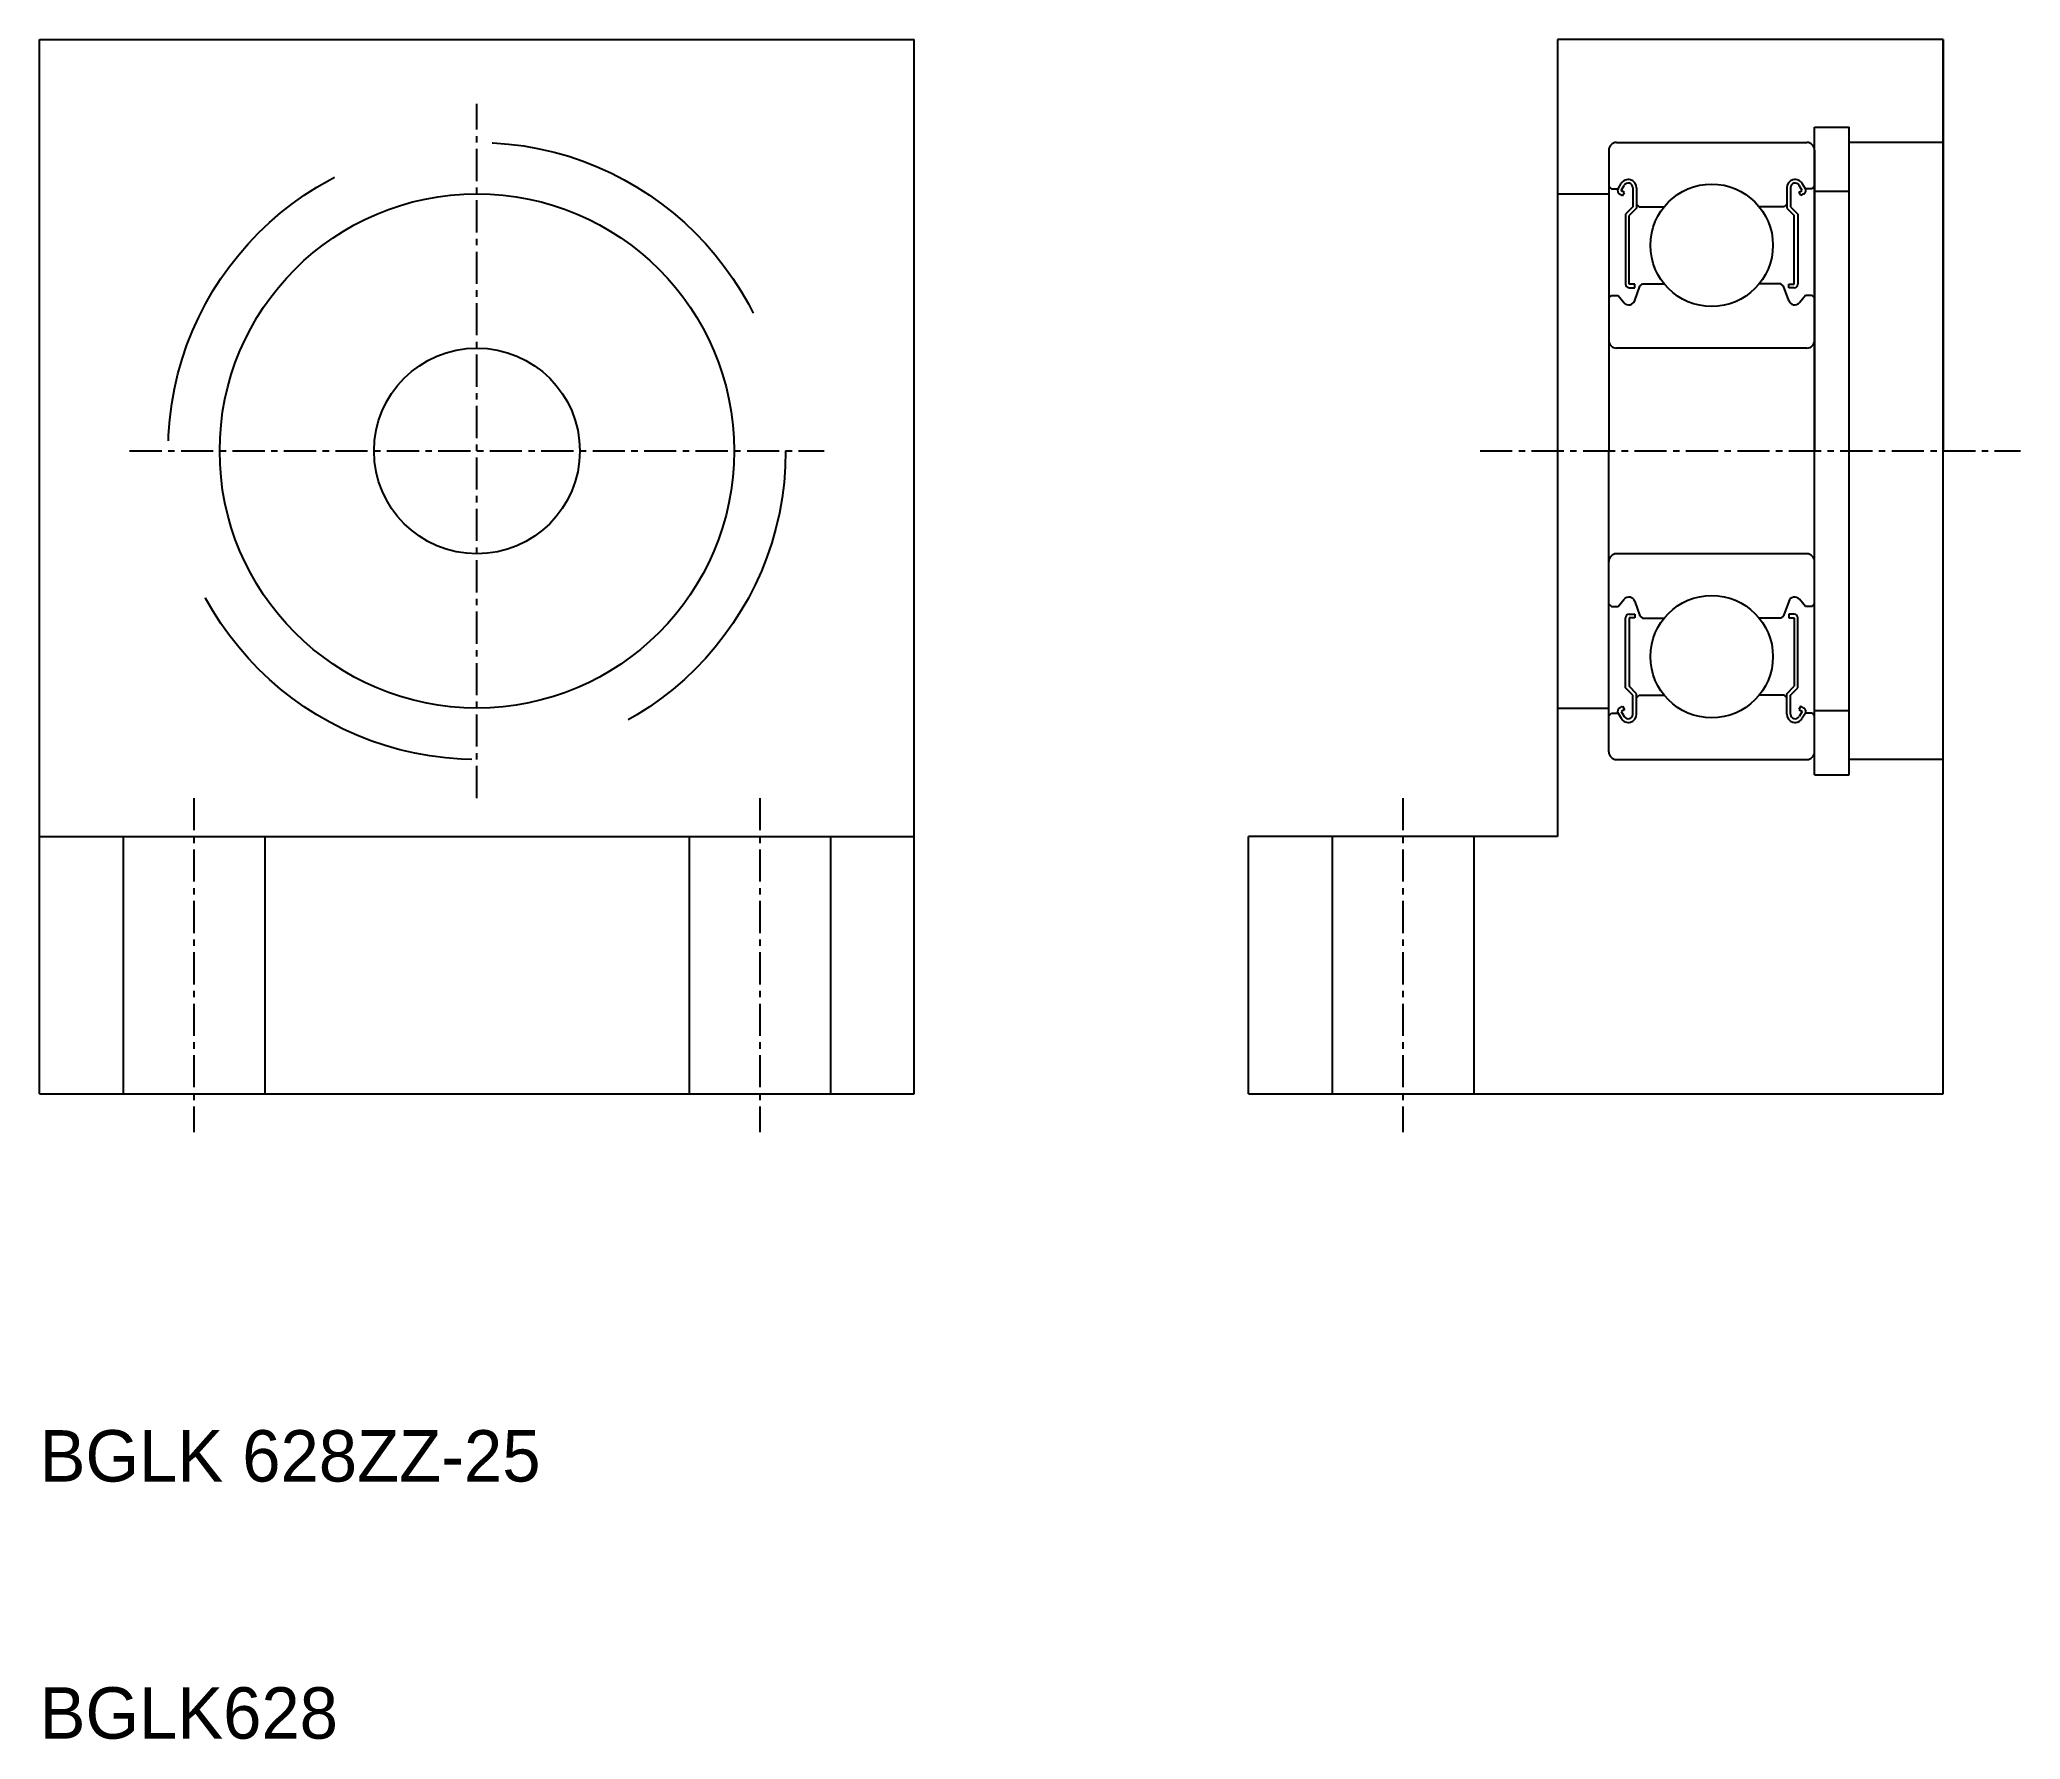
# Model space of a CAD drawing. Extents: x 97 to 174, y 82.9 to 149.
import ezdxf

# ---------------------------------------------------------------- set-up
doc = ezdxf.new("R2010")
doc.units = 0
doc.linetypes.add('CENTER', pattern=[2, 1.25, -0.25, 0.25, -0.25])
doc.linetypes.add('DASHED', pattern=[19.05, 12.7, -6.35])
doc.layers.get('0').update_dxf_attribs({"linetype": 'CONTINUOUS'})
doc.layers.add('CENTER', color=1, linetype='CENTER')

msp = doc.modelspace()

# ---------------------------------------------------------------- linework, layer by layer
for p, q in [((97.014, 107.972), (97.014, 148.972)), ((97.014, 148.972), (131.014, 148.972)), ((131.014, 107.972), (131.014, 148.972)), ((156.014, 148.972), (156.014, 117.972)), ((171.014, 148.972), (156.014, 148.972)), ((171.014, 107.972), (171.014, 148.972)), ((171.014, 148.972), (171.014, 132.972)), ((166.014, 120.372), (166.014, 145.572)), ((166.014, 145.572), (167.364, 145.572)), ((167.364, 120.372), (167.364, 145.572)), ((158.314, 144.972), (165.714, 144.972)), ((171.014, 144.972), (167.364, 144.972)), ((158.014, 144.672), (158.014, 132.972)), ((166.014, 144.672), (166.014, 132.972)), ((158.014, 143.272), (158.114, 143.172)), ((158.374, 143.172), (158.492, 143.37)), ((158.499, 143.1), (158.616, 143.298)), ((165.53, 143.1), (165.413, 143.298)), ((165.655, 143.172), (165.537, 143.37)), ((166.014, 143.272), (165.914, 143.172)), ((158.114, 143.172), (158.374, 143.172)), ((158.427, 142.975), (158.551, 142.903)), ((158.623, 143.028), (158.499, 143.1)), ((158.551, 142.903), (158.623, 143.028)), ((158.95, 142.472), (158.662, 142.184)), ((158.95, 143.209), (158.95, 142.472)), ((159.094, 143.209), (159.094, 142.412)), ((159.094, 142.572), (159.194, 142.472)), ((159.194, 142.472), (160.165, 142.472)), ((164.835, 142.472), (163.864, 142.472)), ((164.935, 142.572), (164.835, 142.472)), ((164.935, 143.209), (164.935, 142.412)), ((165.079, 143.209), (165.079, 142.472)), ((165.079, 142.472), (165.367, 142.184)), ((165.405, 143.028), (165.53, 143.1)), ((165.477, 142.903), (165.405, 143.028)), ((165.602, 142.975), (165.477, 142.903)), ((165.914, 143.172), (165.655, 143.172)), ((166.014, 143.072), (167.364, 143.072)), ((158.662, 142.184), (158.662, 139.466)), ((159.094, 142.412), (158.806, 142.125)), ((158.806, 139.466), (158.806, 142.125)), ((164.935, 142.412), (165.223, 142.125)), ((165.223, 139.466), (165.223, 142.125)), ((165.367, 142.184), (165.367, 139.466)), ((159.022, 139.466), (158.806, 139.466)), ((159.021, 138.824), (159.223, 139.378)), ((159.022, 139.322), (159.022, 139.466)), ((159.223, 139.378), (159.323, 139.472)), ((159.323, 139.472), (160.165, 139.472)), ((164.706, 139.472), (163.864, 139.472)), ((164.806, 139.378), (164.706, 139.472)), ((165.007, 138.824), (164.806, 139.378)), ((165.007, 139.322), (165.007, 139.466)), ((165.007, 139.466), (165.223, 139.466)), ((158.014, 138.922), (158.114, 139.022)), ((158.114, 139.022), (158.374, 139.022)), ((158.374, 139.022), (158.606, 138.739)), ((158.806, 139.322), (159.022, 139.322)), ((165.223, 139.322), (165.007, 139.322)), ((165.655, 139.022), (165.423, 138.739)), ((165.914, 139.022), (165.655, 139.022)), ((166.014, 138.922), (165.914, 139.022)), ((165.714, 136.972), (158.314, 136.972)), ((158.014, 121.272), (158.014, 132.972)), ((166.014, 121.272), (166.014, 132.972)), ((165.714, 128.972), (158.314, 128.972)), ((158.374, 126.922), (158.606, 127.205)), ((159.021, 127.12), (159.223, 126.566)), ((165.007, 127.12), (164.806, 126.566)), ((165.655, 126.922), (165.423, 127.205)), ((166.014, 127.122), (166.014, 127.122)), ((158.014, 127.022), (158.114, 126.922)), ((158.114, 126.922), (158.374, 126.922)), ((158.662, 123.76), (158.662, 126.478)), ((158.806, 126.622), (159.022, 126.622)), ((159.022, 126.478), (158.806, 126.478)), ((158.806, 126.478), (158.806, 123.819)), ((159.022, 126.622), (159.022, 126.478)), ((159.223, 126.566), (159.323, 126.472)), ((159.323, 126.472), (160.165, 126.472)), ((164.706, 126.472), (163.864, 126.472)), ((164.806, 126.566), (164.706, 126.472)), ((165.007, 126.622), (165.007, 126.478)), ((165.223, 126.622), (165.007, 126.622)), ((165.007, 126.478), (165.223, 126.478)), ((165.223, 126.478), (165.223, 123.819)), ((165.367, 123.76), (165.367, 126.478)), ((165.914, 126.922), (165.655, 126.922)), ((166.014, 127.022), (165.914, 126.922)), ((166.014, 124.197), (166.014, 124.197)), ((158.95, 123.472), (158.662, 123.76)), ((159.094, 123.532), (158.806, 123.819)), ((158.95, 122.735), (158.95, 123.472)), ((159.094, 122.735), (159.094, 123.532)), ((159.094, 123.372), (159.194, 123.472)), ((159.194, 123.472), (160.165, 123.472)), ((164.835, 123.472), (163.864, 123.472)), ((164.935, 123.372), (164.835, 123.472)), ((164.935, 123.532), (165.223, 123.819)), ((164.935, 122.735), (164.935, 123.532)), ((165.079, 123.472), (165.367, 123.76)), ((165.079, 122.735), (165.079, 123.472)), ((158.014, 122.672), (158.114, 122.772)), ((158.114, 122.772), (158.374, 122.772)), ((158.374, 122.772), (158.492, 122.574)), ((158.427, 122.968), (158.551, 123.04)), ((158.623, 122.916), (158.499, 122.844)), ((158.499, 122.844), (158.616, 122.645)), ((158.551, 123.04), (158.623, 122.916)), ((165.477, 123.04), (165.405, 122.916)), ((165.405, 122.916), (165.53, 122.844)), ((165.53, 122.844), (165.413, 122.645)), ((165.602, 122.968), (165.477, 123.04)), ((165.655, 122.772), (165.537, 122.574)), ((165.914, 122.772), (165.655, 122.772)), ((166.014, 122.672), (165.914, 122.772)), ((166.014, 122.872), (167.364, 122.872)), ((158.314, 120.972), (165.714, 120.972)), ((171.014, 120.972), (167.364, 120.972)), ((166.014, 120.372), (167.364, 120.372)), ((97.014, 117.972), (131.014, 117.972)), ((144.014, 107.972), (144.014, 117.972)), ((156.014, 117.972), (144.014, 117.972)), ((97.014, 107.972), (131.014, 107.972)), ((144.014, 107.972), (171.014, 107.972))]:
    msp.add_line(p, q)
at = {"color": 7, "linetype": 'CONTINUOUS'}
for p, q in [((156.014, 142.972), (158.014, 142.972)), ((156.014, 122.972), (158.014, 122.972))]:
    msp.add_line(p, q, dxfattribs=at)
at = {"color": 3, "linetype": 'DASHED'}
for p, q in [((100.264, 117.972), (100.264, 107.972)), ((105.764, 117.972), (105.764, 107.972)), ((122.264, 117.972), (122.264, 107.972)), ((127.764, 117.972), (127.764, 107.972)), ((147.264, 117.972), (147.264, 107.972)), ((152.764, 117.972), (152.764, 107.972))]:
    msp.add_line(p, q, dxfattribs=at)
msp.add_circle((114.014, 132.972), 12, dxfattribs=at)
for centre, radius in [((162.014, 140.972), 2.381), ((114.014, 132.972), 10), ((114.014, 132.972), 4), ((162.014, 124.972), 2.381)]:
    msp.add_circle(centre, radius)
for centre, radius, start, end in [((158.314, 144.672), 0.3, 90, 180), ((165.714, 144.672), 0.3, 0, 90), ((158.771, 143.209), 0.323, 0, 150.00136), ((158.771, 143.209), 0.179, 0, 150.00262), ((165.258, 143.209), 0.323, 29.99864, 180), ((165.258, 143.209), 0.179, 29.99738, 180), ((158.499, 143.1), 0.144, 149.98876, 240.00428), ((165.53, 143.1), 0.144, 299.99572, 30.01124), ((158.806, 139.466), 0.144, 180.00005, 270.00003), ((165.223, 139.466), 0.144, 269.99997, 359.99995), ((158.791, 138.894), 0.241, 220.00189, 343.15248), ((165.238, 138.894), 0.241, 196.84752, 319.99811), ((158.314, 137.272), 0.3, 180, 270), ((165.714, 137.272), 0.3, 270, 0), ((158.314, 128.672), 0.3, 90, 180), ((165.714, 128.672), 0.3, 0, 90), ((158.791, 127.05), 0.241, 16.84752, 139.99811), ((165.238, 127.05), 0.241, 40.00189, 163.15248), ((158.806, 126.478), 0.144, 89.99997, 179.99995), ((165.223, 126.478), 0.144, 0.00005, 90.00003), ((158.499, 122.844), 0.144, 119.99572, 210.01124), ((158.771, 122.735), 0.323, 209.99864, 0), ((158.771, 122.735), 0.179, 209.99738, 0), ((165.258, 122.735), 0.323, 180, 330.00136), ((165.258, 122.735), 0.179, 180, 330.00262), ((165.53, 122.844), 0.144, 329.98876, 60.00428), ((158.314, 121.272), 0.3, 180, 270), ((165.714, 121.272), 0.3, 270, 0)]:
    msp.add_arc(centre, radius, start, end)
at = {"layer": 'CENTER', "color": 1, "linetype": 'CENTER'}
for p, q in [((114.014, 119.472), (114.014, 146.472)), ((100.514, 132.972), (127.514, 132.972)), ((153.014, 132.972), (174.014, 132.972)), ((103.014, 119.472), (103.014, 106.472)), ((125.014, 119.472), (125.014, 106.472)), ((150.014, 119.472), (150.014, 106.472))]:
    msp.add_line(p, q, dxfattribs=at)

# ---------------------------------------------------------------- texts
for s, p in [('BGLK 628ZZ-25', (97.014, 92.888)), ('BGLK628', (97.014, 82.888))]:
    msp.add_text(s, height=2).set_placement(p)

doc.saveas('drawing.dxf')
